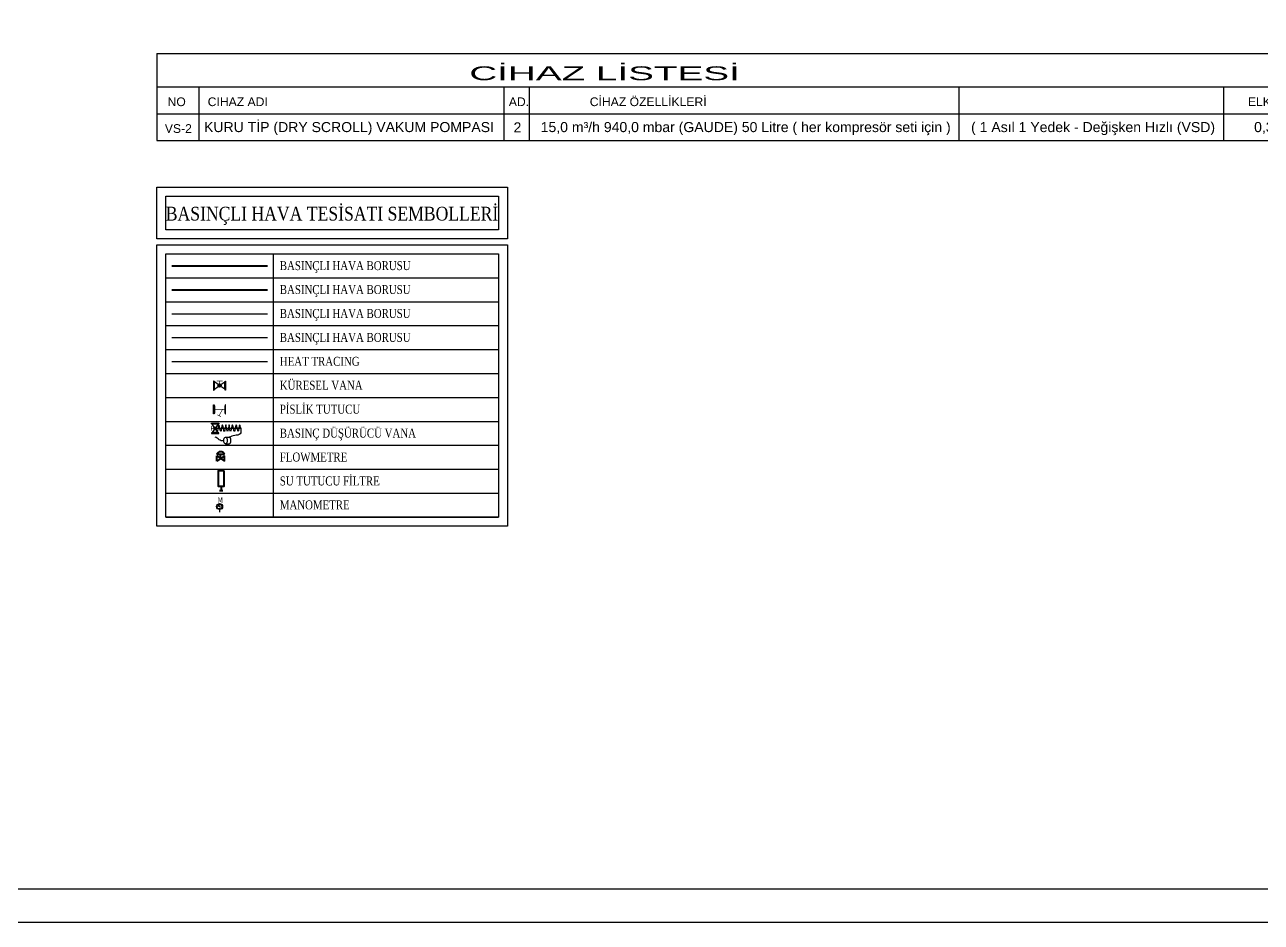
# Model space of a CAD drawing. Header units: centimetres. Extents: x 392964 to 515689, y 49661 to 58661.
# Drawn here: x 508215 to 511909, y 49661 to 52343 of the extents above; entities that cross this region are included whole.
import ezdxf
from ezdxf.enums import TextEntityAlignment as Align

# ---------------------------------------------------------------- set-up
doc = ezdxf.new("R2010")
doc.units = ezdxf.units.CM
for name, pattern in [('HIDDEN', [9.525, 6.35, -3.175]), ('MEDSISTEMBH_LINE', [1.5, 1.3, 0, -0.2]), ('MEDSISTEMKH_LINE', [1.5, 1.3, 0, -0.2])]:
    doc.linetypes.add(name, pattern=pattern)
doc.layers.add('-M-TRACE HEATING', color=14, linetype='HIDDEN')
for name, color, linetype, lineweight in [('0-KRCN-IST-03CIHAZ', 120, 'Continuous', 30), ('0-KRCN-IST-BUHAR', 120, 'Continuous', 25), ('0-KRCN-IST-KÜRESEL VANA', 4, 'Continuous', 25), ('0-KRCN-IST-YAZI', 81, 'Continuous', 30), ('0-KRCN-Z-ANTET', 71, 'Continuous', 30), ('0-MEK-MED-AZOT', 217, '0-A_LINE', 40), ('0-MEK-MED-AZOT SIVI', 3, '0-A_LINE', 40), ('0-MEK-SHT-05CIHAZ', 171, 'Continuous', 40), ('0-MEK-YNG-BORU', 1, 'boruYLINE', 40), ('0-MEK-YNG-MANOMETRE', 122, 'Continuous', 25), ('_MDS_BORU_12.70X0.89_KURU HAVA', 132, 'Continuous', 30), ('_MDS_BORU_22.00X1.00_BASINÇLI HAVA', 5, 'Continuous', 30)]:
    doc.layers.add(name, color=color, linetype=linetype, lineweight=lineweight)
doc.styles.add('BORU', font='tahoma.ttf', dxfattribs={"width": 0.5})
doc.styles.add('CAP', font='ARIALNB.TTF')
doc.styles.add('DERECE', font='tahoma.ttf', dxfattribs={"width": 0.8})
doc.styles.add('TROMANT', font='arial.ttf', dxfattribs={"width": 0.8})
doc.styles.add('YAZI', font='times.ttf')
doc.linetypes.add('0-A_LINE', pattern='A,100,-1.5,["A",BORU,S=9,R=0,X=0,Y=-4.5],-9,6', length=116.5)
doc.linetypes.add('boruYLINE', pattern='A,50,-0.8,["Y",CAP,S=7,R=0,X=0,Y=-3],-7', length=57.8)
doc.linetypes.add('ZIGZAG', pattern='A,0.00254,-5.08,[131,ltypeshp.shx,S=5.08,R=0,X=-5.08,Y=0],-10.16,[131,ltypeshp.shx,S=5.08,R=180,X=5.08,Y=0],-5.08', length=20.32254)

# ---------------------------------------------------------------- blocks, each defined once
blk = doc.blocks.new('0-MEK-IST-KÜRESEL VANA 1-2')
at = {"layer": '0-KRCN-IST-KÜRESEL VANA'}
blk.add_hatch(color=256, dxfattribs=at).paths.add_polyline_path([(0, 1.4, 1), (0, -1.5, 1)])
for p, q in [((-3.1, 4.3), (-0.8, 1.1)), ((-3.1, 4.3), (3, 4.3)), ((0.8, 1.1), (3, 4.3)), ((-3.1, -4.3), (-0.9, -1.2)), ((-3.1, -4.3), (3, -4.3)), ((0.9, -1.2), (3, -4.3))]:
    blk.add_line(p, q, dxfattribs=at)
for points in [[(3.7, 4.5), (3.7, 5), (-3.8, 5), (-3.8, 4.5)], [(3.7, -4.6), (3.7, -5), (-3.8, -5), (-3.8, -4.6)]]:
    blk.add_lwpolyline(points, close=True, dxfattribs=at)
at = {"layer": '0-KRCN-IST-KÜRESEL VANA', "const_width": 0.5}
blk.add_lwpolyline([(0, 0), (3.7, 0)], dxfattribs=at)
blk.add_lwpolyline([(3.7, 0), (3.7, -2.5), (3.7, 2.3)], close=True, dxfattribs=at)
at = {"layer": '0-KRCN-IST-KÜRESEL VANA'}
blk.add_circle((0, 0), 1.42, dxfattribs=at)
blk = doc.blocks.new('0-MEK-IST-PİSLİK TUTUCU')
at = {"layer": '0-KRCN-IST-KÜRESEL VANA'}
for p, q in [((-3, 9.3), (3, 9.3)), ((-3, 0.7), (3, 0.7))]:
    blk.add_line(p, q, dxfattribs=at)
for points in [[(3.7, 9.6), (3.7, 10), (-3.7, 10), (-3.7, 9.6)], [(3.7, 0.4), (3.7, 0), (-3.7, 0), (-3.7, 0.4)]]:
    blk.add_lwpolyline(points, close=True, dxfattribs=at)
at = {"layer": '0-KRCN-IST-KÜRESEL VANA', "const_width": 0.5}
for points in [[(0, 9.3), (0, 0.7)], [(0, 7.4), (5.3, 4.6)], [(4.5, 3), (6.2, 6.3)]]:
    blk.add_lwpolyline(points, dxfattribs=at)
blk = doc.blocks.new('G$C96861C69')
at = {"layer": '0-MEK-YNG-BORU', "color": 4, "ltscale": 1.5}
for p, q in [((8.1, 8.3), (-8.2, 8.3)), ((-8.1, -5.5), (-8.1, 5.5)), ((-8.1, 5.5), (8.1, -5.5)), ((8.1, 5.5), (-8.1, -5.5)), ((0, 0), (0, 8.3)), ((8.1, -5.5), (8.1, 5.5))]:
    blk.add_line(p, q, dxfattribs=at)
blk.add_arc((-0.1, 6.1), 8.45, 15.7246, 164.2754, dxfattribs=at)
blk = doc.blocks.new('0-MEK-IST-MANOMETRE')
at = {"layer": '0-MEK-YNG-MANOMETRE'}
for p, q in [((-3.9, 1.3), (-2.8, 0.9)), ((-2.4, 3.3), (-1.7, 2.4)), ((0, 0), (-1.3, 4)), ((0, 4.1), (0, 2.9)), ((2.4, 3.3), (1.7, 2.4)), ((3.9, 1.3), (2.8, 0.9)), ((-3.9, -1.3), (-2.8, -0.9)), ((-2.4, -3.3), (-1.7, -2.4)), ((0, -4.1), (0, -2.9)), ((0, -5), (0, -9.1)), ((2.4, -3.3), (1.7, -2.4)), ((3.9, -1.3), (2.8, -0.9))]:
    blk.add_line(p, q, dxfattribs=at)
for radius in [5, 0.719]:
    blk.add_circle((0, 0), radius, dxfattribs=at)
at = {"layer": '0-MEK-YNG-MANOMETRE', "style": 'DERECE', "width": 0.8}
blk.add_text('M', height=9.09, dxfattribs=at).set_placement((-3.4, 6.1))
blk = doc.blocks.new('basınç düşürücü 2')
at = {"layer": '0-KRCN-IST-KÜRESEL VANA'}
blk.add_hatch(color=256, dxfattribs=at).paths.add_polyline_path([(-1.4, 25.4, 1), (1.4, 25.4, 1)])
at = {"layer": '0-KRCN-IST-BUHAR', "color": 120}
for p, q in [((0, 25.4), (0, 0)), ((-15.4, 15.1), (-15.4, 11.4)), ((-8.8, 15.1), (-8.8, 11.4))]:
    blk.add_line(p, q, dxfattribs=at)
blk.add_ellipse((-12.1, 15.1), major_axis=(3.29, 0), ratio=0.517814, dxfattribs=at)
blk.add_ellipse((-12.1, 11.4), major_axis=(3.29, 0), ratio=0.517814, start_param=3.141593, end_param=6.283185, dxfattribs=at)
for points in [[(-12.1, 16.8), (-12.3, 19.4), (-9.8, 23.3), (-8.7, 25.4)], [(0, 0), (3.4, 1), (-3.2, 2.5), (3.6, 4.4), (-3.1, 6.4), (3.5, 8.2), (-3, 10.3), (3.5, 11.6), (-3.2, 13.1), (3.4, 14.9), (-3, 16.2), (3.4, 18.2), (-3.2, 19.8), (3.4, 21.5), (-2.7, 23.2)], [(0, 0), (-5.5, 0.6), (-7.2, 5.9), (-8.8, 11.4)]]:
    blk.add_spline(points, degree=3, dxfattribs=at)
at = {"layer": '0-KRCN-IST-KÜRESEL VANA'}
for p, q in [((-1.1, 26.3), (-4.3, 28.5)), ((-4.3, 22.4), (-4.3, 28.5)), ((-4.3, 22.4), (-1.1, 24.6)), ((1.1, 26.3), (4.2, 28.5)), ((4.2, 22.4), (1.1, 24.6)), ((4.2, 22.4), (4.2, 28.5))]:
    blk.add_line(p, q, dxfattribs=at)
for points in [[(-4.6, 29.2), (-5, 29.2), (-5, 21.7), (-4.6, 21.7)], [(4.5, 29.2), (5, 29.2), (5, 21.7), (4.5, 21.7)]]:
    blk.add_lwpolyline(points, close=True, dxfattribs=at)
at = {"layer": '0-KRCN-IST-KÜRESEL VANA', "const_width": 0.5}
blk.add_lwpolyline([(0, 29.2), (2.4, 29.2), (-2.3, 29.2)], close=True, dxfattribs=at)
blk.add_lwpolyline([(0, 25.4), (0, 29.2)], dxfattribs=at)
at = {"layer": '0-KRCN-IST-KÜRESEL VANA'}
blk.add_circle((0, 25.4), 1.42, dxfattribs=at)

msp = doc.modelspace()

# ---------------------------------------------------------------- linework, layer by layer
at = {"layer": '-M-TRACE HEATING', "linetype": 'ZIGZAG', "ltscale": 2}
msp.add_line((508654.2, 51336.8), (508940.2, 51336.8), dxfattribs=at)
at = {"layer": '0-KRCN-IST-03CIHAZ'}
for p, q in [((508609.5, 52257.5), (508609.5, 51997.5)), ((508609.5, 52257.5), (512131.7, 52257.5)), ((508609.5, 52157.5), (512131.7, 52157.5)), ((508735.4, 52157.5), (508735.4, 51997.5)), ((509646.8, 52157.5), (509646.8, 51997.5)), ((509722.6, 52157.5), (509722.6, 51997.5)), ((511006.3, 52157.5), (511006.3, 51997.5)), ((511796.3, 52157.5), (511796.3, 51997.5)), ((508609.5, 52077.5), (512131.7, 52077.5)), ((508609.5, 51997.5), (512131.7, 51997.5))]:
    msp.add_line(p, q, dxfattribs=at)
at = {"layer": '0-KRCN-IST-YAZI'}
for p, q in [((508636.3, 51658.6), (509630.6, 51658.6)), ((508958.1, 50872.1), (508958.1, 51658.6)), ((508636.3, 51587.1), (509630.6, 51587.1)), ((508636.3, 51515.6), (509630.6, 51515.6)), ((508636.3, 51444.1), (509630.6, 51444.1)), ((508636.3, 51372.6), (509630.6, 51372.6)), ((508636.3, 51301.1), (509630.6, 51301.1)), ((508636.3, 51229.6), (509630.6, 51229.6)), ((508636.3, 51229.6), (509630.6, 51229.6)), ((508636.3, 51229.6), (509630.6, 51229.6)), ((508636.3, 51158.1), (509630.6, 51158.1)), ((508636.3, 51158.1), (509630.6, 51158.1)), ((508636.3, 51086.6), (509630.6, 51086.6)), ((508636.3, 51015.1), (509630.6, 51015.1)), ((508636.3, 50943.6), (509630.6, 50943.6)), ((508636.3, 50872.1), (509630.6, 50872.1))]:
    msp.add_line(p, q, dxfattribs=at)
for points in [[(508609.5, 51857.5), (509657.5, 51857.5), (509657.5, 51703.3), (508609.5, 51703.3)], [(508636.3, 51830.7), (509630.6, 51830.7), (509630.6, 51730.1), (508636.3, 51730.1)], [(508609.5, 51685.4), (509657.5, 51685.4), (509657.5, 50845.3), (508609.5, 50845.3)], [(508636.3, 51658.6), (509630.6, 51658.6), (509630.6, 50872.1), (508636.3, 50872.1)]]:
    msp.add_lwpolyline(points, close=True, dxfattribs=at)
at = {"layer": '0-KRCN-Z-ANTET'}
for points in [[(392964.1, 49661.3), (515688.8, 49661.3), (515688.8, 58661.3), (392964.1, 58661.3)], [(503064.1, 49761.3), (513498.8, 49761.3), (513498.8, 58561.3), (503064.1, 58561.3)]]:
    msp.add_lwpolyline(points, close=True, dxfattribs=at)
at = {"layer": '0-MEK-MED-AZOT'}
msp.add_line((508654.2, 51622.9), (508940.2, 51622.9), dxfattribs=at)
at = {"layer": '0-MEK-MED-AZOT SIVI'}
msp.add_line((508654.2, 51551.4), (508940.2, 51551.4), dxfattribs=at)
at = {"layer": '0-MEK-SHT-05CIHAZ'}
for p, q in [((508797, 50951.1), (508807.3, 50951.1)), ((508802.2, 50964.1), (508802.2, 50951.1))]:
    msp.add_line(p, q, dxfattribs=at)
msp.add_lwpolyline([(508811.2, 51009.9), (508793.2, 51009.9), (508793.2, 50964.1), (508811.2, 50964.1)], close=True, dxfattribs=at)
at = {"layer": '_MDS_BORU_12.70X0.89_KURU HAVA', "color": 241, "linetype": 'MEDSISTEMKH_LINE', "ltscale": 80}
msp.add_line((508654.2, 51479.9), (508940.2, 51479.9), dxfattribs=at)
at = {"layer": '_MDS_BORU_22.00X1.00_BASINÇLI HAVA', "linetype": 'MEDSISTEMBH_LINE', "ltscale": 80}
msp.add_line((508654.2, 51408.4), (508940.2, 51408.4), dxfattribs=at)

# ---------------------------------------------------------------- block references
at = {"layer": '0-KRCN-IST-03CIHAZ', "xscale": 3.575084001033858, "yscale": 3.575084001033858, "zscale": 3.575084001033858}
for name, p, rotation in [('0-MEK-IST-KÜRESEL VANA 1-2', (508797.1, 51265.3), 90), ('0-MEK-IST-PİSLİK TUTUCU', (508779.3, 51193.8), 270)]:
    msp.add_blockref(name, p, dxfattribs=dict(at, rotation=rotation))
at = {"layer": '0-KRCN-IST-03CIHAZ', "xscale": 1.787542000516929, "yscale": 1.787542000516929, "zscale": 1.787542000516929}
msp.add_blockref('0-MEK-IST-MANOMETRE', (508797.2, 50903.5), dxfattribs=at)
at = {"layer": '0-KRCN-IST-BUHAR', "xscale": 3.008532897055038, "yscale": 3.008532897055038, "zscale": 3.008532897055038, "rotation": 90}
msp.add_blockref('basınç düşürücü 2', (508860.4, 51137.3), dxfattribs=at)
at = {"layer": '0-KRCN-Z-ANTET', "ltscale": 1.5, "xscale": 1.40910417906519, "yscale": 1.40910417906519, "zscale": 1.40910417906519}
msp.add_blockref('G$C96861C69', (508800.4, 51047), dxfattribs=at)

# ---------------------------------------------------------------- texts
at = {"layer": '0-KRCN-IST-YAZI', "style": 'TROMANT', "width": 2}
msp.add_text('CİHAZ LİSTESİ', height=41.31, dxfattribs=at).set_placement((509543.4, 52177.6))
at = {"layer": '0-KRCN-IST-YAZI', "style": 'TROMANT'}
for s, height, p in [('CİHAZ ÖZELLİKLERİ', 26, (509903.2, 52100.1)), ('ELK.GÜCÜ', 26, (511869.6, 52100.1)), ('NO', 26, (508641.7, 52100.1)), ('CIHAZ ADI', 26, (508761.7, 52100.1)), ('AD.', 26, (509661.4, 52100.1)), ('KURU TİP (DRY SCROLL) VAKUM POMPASI', 30, (508750.8, 52022.5)), ('VS-2', 26, (508633.6, 52020.1)), ('2', 30, (509675.5, 52021.6)), ('15,0 m³/h 940,0 mbar (GAUDE) 50 Litre ( her kompresör seti için ) ', 30, (509756.6, 52022.5)), ('( 1 Asıl 1 Yedek - Değişken Hızlı (VSD)', 30, (511042.5, 52022.5)), ('0,37 kW.', 30, (511888.1, 52022.5))]:
    msp.add_text(s, height=height, dxfattribs=at).set_placement(p)
at = {"layer": '0-KRCN-IST-YAZI', "color": 61, "style": 'YAZI', "width": 0.85}
msp.add_text('BASINÇLI HAVA TESİSATI SEMBOLLERİ', height=41.024, dxfattribs=at).set_placement((509133.1, 51778.8), align=Align.MIDDLE_CENTER)
at = {"layer": '0-KRCN-IST-YAZI', "color": 61, "style": 'YAZI', "width": 0.8}
for s, height, p in [('BASINÇLI HAVA BORUSU', 26.813, (508977.1, 51610.1)), ('BASINÇLI HAVA BORUSU', 26.813, (508977.1, 51538.6)), ('BASINÇLI HAVA BORUSU', 26.813, (508977.1, 51467.1)), ('BASINÇLI HAVA BORUSU', 26.813, (508977.1, 51395.6)), ('HEAT TRACING', 26.813, (508977.1, 51324.1)), ('KÜRESEL VANA', 26.813, (508977.1, 51252.6)), ('PİSLİK TUTUCU', 26.813, (508977.1, 51181.1)), ('BASINÇ DÜŞÜRÜCÜ VANA', 26.813, (508977.1, 51109.6)), ('FLOWMETRE', 26.81, (508977.1, 51038.1)), ('SU TUTUCU FİLTRE', 26.813, (508977.1, 50966.6)), ('MANOMETRE', 26.81, (508977.1, 50895.1))]:
    msp.add_text(s, height=height, dxfattribs=at).set_placement(p)

doc.saveas('drawing.dxf')
